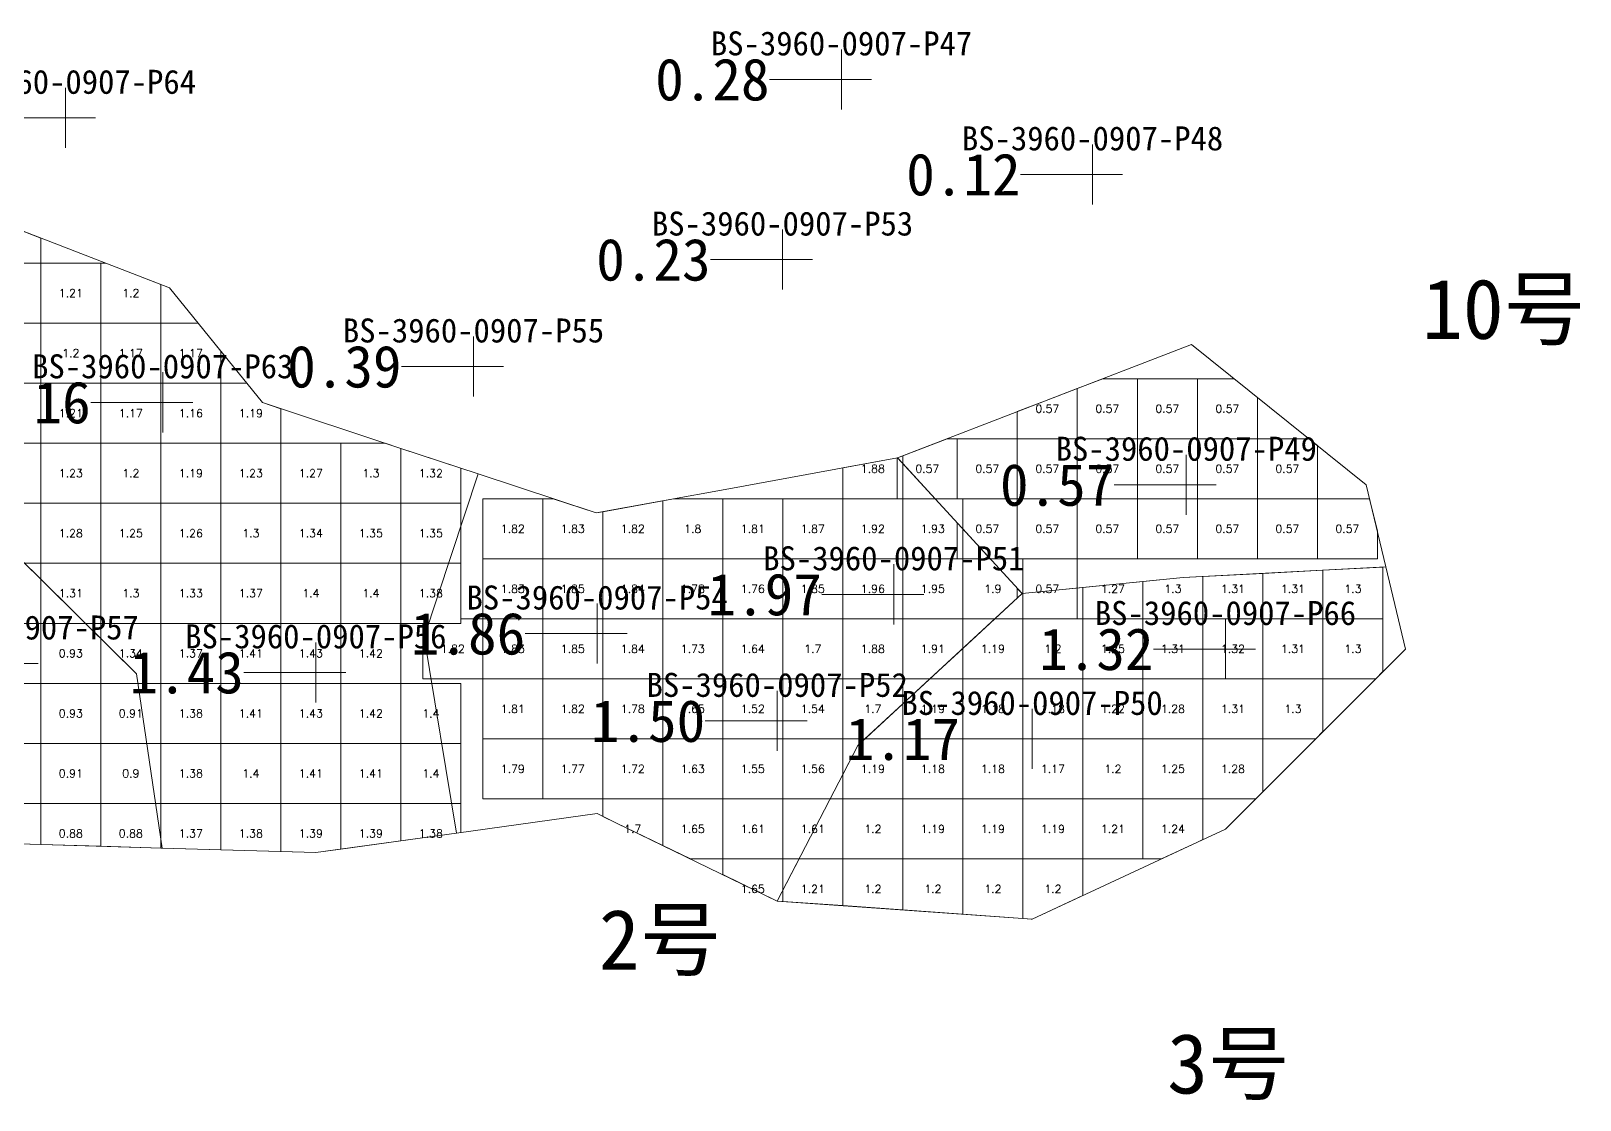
# Model space of a CAD drawing. Header units: inches. Extents: x 469987 to 470037.4, y 4349675.1 to 4349761.5.
# Drawn here: x 470002.55 to 470028.36, y 4349675.06 to 4349692.87 of the extents above; entities that cross this region are included whole.
import ezdxf
from ezdxf.enums import TextEntityAlignment as Align

# ---------------------------------------------------------------- set-up
doc = ezdxf.new("R2010")
doc.units = ezdxf.units.IN
doc.header["$MEASUREMENT"] = 0
for name, color, linetype, lineweight in [('0.500-1.000', 7, 'Continuous', 0), ('1.000-1.500', 7, 'Continuous', 0), ('1.500-3.000', 7, 'Continuous', 0), ('孔口文字', 7, 'Continuous', 0), ('点', 7, 'Continuous', 0), ('爆区方格网', 7, 'Continuous', 0), ('线条', 7, 'Continuous', 0), ('钻孔', 7, 'Continuous', 0)]:
    doc.layers.add(name, color=color, linetype=linetype, lineweight=lineweight)
doc.styles.add('3dmine_textStyle_1', font='txt.shx', dxfattribs={"height": 1, "bigfont": 'gbcbig.shx'})
doc.styles.add('3dmine_textStyle_2', font='宋体.ttf', dxfattribs={"height": 1})
doc.styles.add('3dmine_textStyle_3', font='simsunb.ttf', dxfattribs={"height": 1})

msp = doc.modelspace()

# ---------------------------------------------------------------- hatches: boundary and pattern name
at = {"layer": '钻孔', "linetype": 'Continuous', "lineweight": 0, "true_color": 0x808080, "extrusion": (0, 1, 0)}
for points in [[(-470017.055, 3949.834), (-470016.055, 3949.834), (-470016.055, 3960.834), (-470017.055, 3960.834)], [(-470004.121, 3949.911), (-470003.121, 3949.911), (-470003.121, 3960.911), (-470004.121, 3960.911)], [(-470021.238, 3949.747), (-470020.238, 3949.747), (-470020.238, 3960.747), (-470021.238, 3960.747)], [(-470016.072, 3949.823), (-470015.072, 3949.823), (-470015.072, 3960.823), (-470016.072, 3960.823)], [(-470010.922, 3949.758), (-470009.922, 3949.758), (-470009.922, 3960.758), (-470010.922, 3960.758)]]:
    msp.add_hatch(color=8, dxfattribs=at).paths.add_polyline_path(points, flags=0)
at = {"layer": '钻孔', "linetype": 'Continuous', "lineweight": 0, "true_color": 0x0000ff, "extrusion": (0, 1, 0)}
for points in [[(-470005.743, 3949.875), (-470004.743, 3949.875), (-470004.743, 3960.875), (-470005.743, 3960.875)], [(-470023.453, 3949.639), (-470022.453, 3949.639), (-470022.453, 3960.639), (-470023.453, 3960.639)], [(-470008.294, 3950.309), (-470007.294, 3950.309), (-470007.294, 3960.309), (-470008.294, 3960.309)], [(-470020.23, 3949.608), (-470019.23, 3949.608), (-470019.23, 3960.608), (-470020.23, 3960.608)]]:
    msp.add_hatch(color=5, dxfattribs=at).paths.add_polyline_path(points, flags=0)
at = {"layer": '钻孔', "linetype": 'Continuous', "lineweight": 0, "true_color": 0x00ffff, "extrusion": (0, 1, 0)}
for points in [[(-470022.8, 3950.207), (-470021.8, 3950.207), (-470021.8, 3960.207), (-470022.8, 3960.207)], [(-470003.168, 3949.536), (-470002.168, 3949.536), (-470002.168, 3960.536), (-470003.168, 3960.536)]]:
    msp.add_hatch(color=4, dxfattribs=at).paths.add_polyline_path(points, flags=0)
at = {"layer": '钻孔', "linetype": 'Continuous', "lineweight": 0, "true_color": 0xff0000, "extrusion": (0, 1, 0)}
for points in [[(-470017.927, 3949.64), (-470016.927, 3949.64), (-470016.927, 3960.64), (-470017.927, 3960.64)], [(-470012.983, 3949.857), (-470011.983, 3949.857), (-470011.983, 3960.857), (-470012.983, 3960.857)], [(-470015.983, 3949.851), (-470014.983, 3949.851), (-470014.983, 3960.851), (-470015.983, 3960.851)]]:
    msp.add_hatch(color=1, dxfattribs=at).paths.add_polyline_path(points, flags=0)

# ---------------------------------------------------------------- linework, layer by layer
at = {"layer": '0.500-1.000', "color": 4, "linetype": 'Continuous', "lineweight": 0, "true_color": 0x00ffff}
for points in [[(470024.8, 4349685.308), (470025.127, 4349683.94), (470021.746, 4349683.762), (470019.065, 4349683.495), (470016.989, 4349685.757), (470019.437, 4349686.701), (470021.885, 4349687.646), (470024.8, 4349685.308)], [(470004.305, 4349682.157), (470004.731, 4349679.257), (470002.168, 4349679.331), (470000.664, 4349678.896), (469997.56, 4349677.999), (469993.71, 4349680.504), (469997.535, 4349683.059), (469999.333, 4349683.501), (469999.898, 4349683.64), (470002.322, 4349684.12), (470004.305, 4349682.157)]]:
    msp.add_lwpolyline(points, dxfattribs=at)
at = {"layer": '1.000-1.500', "color": 5, "linetype": 'Continuous', "lineweight": 0, "true_color": 0x0000ff}
for points in [[(470004.854, 4349688.59), (470006.406, 4349686.676), (470008.661, 4349685.931), (470009.999, 4349685.489), (470009.102, 4349682.772), (470009.639, 4349679.506), (470007.294, 4349679.183), (470004.731, 4349679.257), (470004.305, 4349682.157), (470003.468, 4349682.986), (470003.201, 4349683.25), (470002.322, 4349684.12), (469999.898, 4349683.64), (469997.535, 4349683.059), (469997.074, 4349682.751), (469996.871, 4349683.663), (469993.075, 4349686.58), (469993.211, 4349686.758), (469995.475, 4349689.878), (469998.456, 4349687.827), (469999.817, 4349689.233), (470000.671, 4349690.114), (470000.735, 4349690.181), (470004.854, 4349688.59)], [(470025.453, 4349682.572), (470022.453, 4349679.572), (470021.988, 4349679.356), (470019.23, 4349678.074), (470014.983, 4349678.375), (470016.327, 4349680.966), (470019.065, 4349683.495), (470020.02, 4349683.59), (470021.746, 4349683.762), (470025.127, 4349683.94), (470025.453, 4349682.572)]]:
    msp.add_lwpolyline(points, dxfattribs=at)
at = {"layer": '1.500-3.000', "color": 1, "linetype": 'Continuous', "lineweight": 0, "true_color": 0xff0000}
msp.add_lwpolyline([(470019.065, 4349683.495), (470016.934, 4349681.526), (470016.327, 4349680.966), (470014.983, 4349678.375), (470012.305, 4349679.674), (470011.983, 4349679.83), (470009.639, 4349679.506), (470009.102, 4349682.772), (470009.999, 4349685.489), (470011.967, 4349684.839), (470014.179, 4349685.243), (470016.989, 4349685.757), (470019.065, 4349683.495)], dxfattribs=at)
at = {"layer": '点', "color": 138, "linetype": 'Continuous', "lineweight": 0, "true_color": 0x004c4c}
for points, elevation in [([(470016.055, 4349691.56), (470016.055, 4349692.56)], 3960.834), ([(470003.121, 4349690.92), (470003.121, 4349691.92)], 3960.911), ([(470016.555, 4349692.06), (470015.555, 4349692.06)], 3960.834), ([(470003.621, 4349691.42), (470002.621, 4349691.42)], 3960.911), ([(470020.238, 4349689.978), (470020.238, 4349690.978)], 3960.747), ([(470020.738, 4349690.478), (470019.738, 4349690.478)], 3960.747), ([(470015.072, 4349688.559), (470015.072, 4349689.559)], 3960.823), ([(470015.572, 4349689.059), (470014.572, 4349689.059)], 3960.823), ([(470009.922, 4349686.778), (470009.922, 4349687.778)], 3960.758), ([(470004.743, 4349686.181), (470004.743, 4349687.181)], 3960.875), ([(470010.422, 4349687.278), (470009.422, 4349687.278)], 3960.758), ([(470005.243, 4349686.681), (470004.243, 4349686.681)], 3960.875), ([(470021.8, 4349684.808), (470021.8, 4349685.808)], 3960.207), ([(470022.3, 4349685.308), (470021.3, 4349685.308)], 3960.207), ([(470016.927, 4349682.983), (470016.927, 4349683.983)], 3960.64), ([(470011.983, 4349682.33), (470011.983, 4349683.33)], 3960.857), ([(470017.427, 4349683.483), (470016.427, 4349683.483)], 3960.64), ([(470022.453, 4349682.072), (470022.453, 4349683.072)], 3960.639), ([(470012.483, 4349682.83), (470011.483, 4349682.83)], 3960.857), ([(470007.294, 4349681.683), (470007.294, 4349682.683)], 3960.309), ([(470022.953, 4349682.572), (470021.953, 4349682.572)], 3960.639), ([(470002.668, 4349682.331), (470001.668, 4349682.331)], 3960.536), ([(470007.794, 4349682.183), (470006.794, 4349682.183)], 3960.309), ([(470014.983, 4349680.875), (470014.983, 4349681.875)], 3960.851), ([(470019.23, 4349680.574), (470019.23, 4349681.574)], 3960.608), ([(470015.483, 4349681.375), (470014.483, 4349681.375)], 3960.851), ([(470019.73, 4349681.074), (470018.73, 4349681.074)], 3960.608)]:
    msp.add_lwpolyline(points, dxfattribs=dict(at, elevation=elevation))
at = {"layer": '爆区方格网', "color": 5, "linetype": 'Continuous', "lineweight": 0, "true_color": 0x0000ff}
for points, elevation in [([(470002.711, 4349689.418), (470002.711, 4349689), (470001.711, 4349689), (470001.711, 4349689.804), (470002.711, 4349689.418)], 3960.875), ([(470002.711, 4349688), (470001.711, 4349688), (470001.711, 4349689), (470002.711, 4349689), (470002.711, 4349688)], 3960.875), ([(470003.711, 4349688), (470002.711, 4349688), (470002.711, 4349689), (470003.711, 4349689), (470003.711, 4349688)], 3960.875), ([(470004.711, 4349688.645), (470004.711, 4349688), (470003.711, 4349688), (470003.711, 4349689), (470003.792, 4349689), (470004.711, 4349688.645)], 3960.875), ([(470002.711, 4349687), (470001.711, 4349687), (470001.711, 4349688), (470002.711, 4349688), (470002.711, 4349687)], 3960.875), ([(470003.711, 4349687), (470002.711, 4349687), (470002.711, 4349688), (470003.711, 4349688), (470003.711, 4349687)], 3960.875), ([(470004.711, 4349687), (470003.711, 4349687), (470003.711, 4349688), (470004.711, 4349688), (470004.711, 4349687)], 3960.875), ([(470005.711, 4349687.533), (470005.711, 4349687), (470004.711, 4349687), (470004.711, 4349688), (470005.332, 4349688), (470005.711, 4349687.533)], 3960.875), ([(470002.711, 4349686), (470001.711, 4349686), (470001.711, 4349687), (470002.711, 4349687), (470002.711, 4349686)], 3960.875), ([(470003.711, 4349686), (470002.711, 4349686), (470002.711, 4349687), (470003.711, 4349687), (470003.711, 4349686)], 3960.875), ([(470004.711, 4349686), (470003.711, 4349686), (470003.711, 4349687), (470004.711, 4349687), (470004.711, 4349686)], 3960.875), ([(470005.711, 4349686), (470004.711, 4349686), (470004.711, 4349687), (470005.711, 4349687), (470005.711, 4349686)], 3960.875), ([(470006.406, 4349686.676), (470006.711, 4349686.575), (470006.711, 4349686), (470005.711, 4349686), (470005.711, 4349687), (470006.143, 4349687), (470006.406, 4349686.676)], 3960.875), ([(470002.711, 4349685), (470001.711, 4349685), (470001.711, 4349686), (470002.711, 4349686), (470002.711, 4349685)], 3960.875), ([(470003.711, 4349685), (470002.711, 4349685), (470002.711, 4349686), (470003.711, 4349686), (470003.711, 4349685)], 3960.875), ([(470004.711, 4349685), (470003.711, 4349685), (470003.711, 4349686), (470004.711, 4349686), (470004.711, 4349685)], 3960.875), ([(470005.711, 4349685), (470004.711, 4349685), (470004.711, 4349686), (470005.711, 4349686), (470005.711, 4349685)], 3960.875), ([(470006.711, 4349685), (470005.711, 4349685), (470005.711, 4349686), (470006.711, 4349686), (470006.711, 4349685)], 3960.875), ([(470007.711, 4349685), (470006.711, 4349685), (470006.711, 4349686), (470007.711, 4349686), (470007.711, 4349685)], 3960.875), ([(470008.661, 4349685.931), (470008.711, 4349685.914), (470008.711, 4349685), (470007.711, 4349685), (470007.711, 4349686), (470008.452, 4349686), (470008.661, 4349685.931)], 3960.875), ([(470009.711, 4349685.584), (470009.711, 4349685), (470008.711, 4349685), (470008.711, 4349685.914), (470009.711, 4349685.584)], 3960.875), ([(470002.711, 4349684), (470001.711, 4349684), (470001.711, 4349685), (470002.711, 4349685), (470002.711, 4349684)], 3960.875), ([(470003.711, 4349684), (470002.711, 4349684), (470002.711, 4349685), (470003.711, 4349685), (470003.711, 4349684)], 3960.875), ([(470004.711, 4349684), (470003.711, 4349684), (470003.711, 4349685), (470004.711, 4349685), (470004.711, 4349684)], 3960.875), ([(470005.711, 4349684), (470004.711, 4349684), (470004.711, 4349685), (470005.711, 4349685), (470005.711, 4349684)], 3960.875), ([(470006.711, 4349684), (470005.711, 4349684), (470005.711, 4349685), (470006.711, 4349685), (470006.711, 4349684)], 3960.875), ([(470007.711, 4349684), (470006.711, 4349684), (470006.711, 4349685), (470007.711, 4349685), (470007.711, 4349684)], 3960.875), ([(470008.711, 4349684), (470007.711, 4349684), (470007.711, 4349685), (470008.711, 4349685), (470008.711, 4349684)], 3960.875), ([(470009.711, 4349684), (470008.711, 4349684), (470008.711, 4349685), (470009.711, 4349685), (470009.711, 4349684)], 3960.875), ([(470003.711, 4349683), (470002.711, 4349683), (470002.711, 4349684), (470003.711, 4349684), (470003.711, 4349683)], 3960.875), ([(470004.711, 4349683), (470003.711, 4349683), (470003.711, 4349684), (470004.711, 4349684), (470004.711, 4349683)], 3960.875), ([(470005.711, 4349683), (470004.711, 4349683), (470004.711, 4349684), (470005.711, 4349684), (470005.711, 4349683)], 3960.875), ([(470006.711, 4349683), (470005.711, 4349683), (470005.711, 4349684), (470006.711, 4349684), (470006.711, 4349683)], 3960.875), ([(470007.711, 4349683), (470006.711, 4349683), (470006.711, 4349684), (470007.711, 4349684), (470007.711, 4349683)], 3960.875), ([(470008.711, 4349683), (470007.711, 4349683), (470007.711, 4349684), (470008.711, 4349684), (470008.711, 4349683)], 3960.875), ([(470009.711, 4349683), (470008.711, 4349683), (470008.711, 4349684), (470009.711, 4349684), (470009.711, 4349683)], 3960.875), ([(470023.077, 4349683.075), (470022.077, 4349683.075), (470022.077, 4349683.779), (470023.077, 4349683.832), (470023.077, 4349683.075)], 3960.639), ([(470024.077, 4349683.075), (470023.077, 4349683.075), (470023.077, 4349683.832), (470024.077, 4349683.885), (470024.077, 4349683.075)], 3960.639), ([(470025.077, 4349683.075), (470024.077, 4349683.075), (470024.077, 4349683.885), (470025.077, 4349683.937), (470025.077, 4349683.075)], 3960.639), ([(470021.077, 4349683.075), (470020.077, 4349683.075), (470020.077, 4349683.596), (470021.077, 4349683.695), (470021.077, 4349683.075)], 3960.639), ([(470022.077, 4349683.075), (470021.077, 4349683.075), (470021.077, 4349683.695), (470021.746, 4349683.762), (470022.077, 4349683.779), (470022.077, 4349683.075)], 3960.639), ([(470019.077, 4349682.075), (470018.077, 4349682.075), (470018.077, 4349682.582), (470018.61, 4349683.075), (470019.077, 4349683.075), (470019.077, 4349682.075)], 3960.639), ([(470020.077, 4349682.075), (470019.077, 4349682.075), (470019.077, 4349683.075), (470020.077, 4349683.075), (470020.077, 4349682.075)], 3960.639), ([(470021.077, 4349682.075), (470020.077, 4349682.075), (470020.077, 4349683.075), (470021.077, 4349683.075), (470021.077, 4349682.075)], 3960.639), ([(470022.077, 4349682.075), (470021.077, 4349682.075), (470021.077, 4349683.075), (470022.077, 4349683.075), (470022.077, 4349682.075)], 3960.639), ([(470023.077, 4349682.075), (470022.077, 4349682.075), (470022.077, 4349683.075), (470023.077, 4349683.075), (470023.077, 4349682.075)], 3960.639), ([(470024.077, 4349682.075), (470023.077, 4349682.075), (470023.077, 4349683.075), (470024.077, 4349683.075), (470024.077, 4349682.075)], 3960.639), ([(470025.077, 4349682.196), (470024.956, 4349682.075), (470024.077, 4349682.075), (470024.077, 4349683.075), (470025.077, 4349683.075), (470025.077, 4349682.196)], 3960.639), ([(470004.711, 4349682), (470003.711, 4349682), (470003.711, 4349683), (470004.711, 4349683), (470004.711, 4349682)], 3960.875), ([(470005.711, 4349682), (470004.711, 4349682), (470004.711, 4349683), (470005.711, 4349683), (470005.711, 4349682)], 3960.875), ([(470006.711, 4349682), (470005.711, 4349682), (470005.711, 4349683), (470006.711, 4349683), (470006.711, 4349682)], 3960.875), ([(470007.711, 4349682), (470006.711, 4349682), (470006.711, 4349683), (470007.711, 4349683), (470007.711, 4349682)], 3960.875), ([(470008.711, 4349682), (470007.711, 4349682), (470007.711, 4349683), (470008.711, 4349683), (470008.711, 4349682)], 3960.875), ([(470018.077, 4349681.075), (470017.077, 4349681.075), (470017.077, 4349681.658), (470017.528, 4349682.075), (470018.077, 4349682.075), (470018.077, 4349681.075)], 3960.639), ([(470019.077, 4349681.075), (470018.077, 4349681.075), (470018.077, 4349682.075), (470019.077, 4349682.075), (470019.077, 4349681.075)], 3960.639), ([(470020.077, 4349681.075), (470019.077, 4349681.075), (470019.077, 4349682.075), (470020.077, 4349682.075), (470020.077, 4349681.075)], 3960.639), ([(470021.077, 4349681.075), (470020.077, 4349681.075), (470020.077, 4349682.075), (470021.077, 4349682.075), (470021.077, 4349681.075)], 3960.639), ([(470022.077, 4349681.075), (470021.077, 4349681.075), (470021.077, 4349682.075), (470022.077, 4349682.075), (470022.077, 4349681.075)], 3960.639), ([(470023.077, 4349681.075), (470022.077, 4349681.075), (470022.077, 4349682.075), (470023.077, 4349682.075), (470023.077, 4349681.075)], 3960.639), ([(470024.077, 4349681.196), (470023.956, 4349681.075), (470023.077, 4349681.075), (470023.077, 4349682.075), (470024.077, 4349682.075), (470024.077, 4349681.196)], 3960.639), ([(470005.711, 4349681), (470004.711, 4349681), (470004.711, 4349682), (470005.711, 4349682), (470005.711, 4349681)], 3960.875), ([(470006.711, 4349681), (470005.711, 4349681), (470005.711, 4349682), (470006.711, 4349682), (470006.711, 4349681)], 3960.875), ([(470007.711, 4349681), (470006.711, 4349681), (470006.711, 4349682), (470007.711, 4349682), (470007.711, 4349681)], 3960.875), ([(470008.711, 4349681), (470007.711, 4349681), (470007.711, 4349682), (470008.711, 4349682), (470008.711, 4349681)], 3960.875), ([(470009.711, 4349681), (470008.711, 4349681), (470008.711, 4349682), (470009.711, 4349682), (470009.711, 4349681)], 3960.875), ([(470005.711, 4349680), (470004.711, 4349680), (470004.711, 4349681), (470005.711, 4349681), (470005.711, 4349680)], 3960.875), ([(470006.711, 4349680), (470005.711, 4349680), (470005.711, 4349681), (470006.711, 4349681), (470006.711, 4349680)], 3960.875), ([(470007.711, 4349680), (470006.711, 4349680), (470006.711, 4349681), (470007.711, 4349681), (470007.711, 4349680)], 3960.875), ([(470008.711, 4349680), (470007.711, 4349680), (470007.711, 4349681), (470008.711, 4349681), (470008.711, 4349680)], 3960.875), ([(470009.711, 4349680), (470008.711, 4349680), (470008.711, 4349681), (470009.711, 4349681), (470009.711, 4349680)], 3960.875), ([(470017.077, 4349680.075), (470016.077, 4349680.075), (470016.077, 4349680.483), (470016.327, 4349680.966), (470016.445, 4349681.075), (470017.077, 4349681.075), (470017.077, 4349680.075)], 3960.639), ([(470018.077, 4349680.075), (470017.077, 4349680.075), (470017.077, 4349681.075), (470018.077, 4349681.075), (470018.077, 4349680.075)], 3960.639), ([(470019.077, 4349680.075), (470018.077, 4349680.075), (470018.077, 4349681.075), (470019.077, 4349681.075), (470019.077, 4349680.075)], 3960.639), ([(470020.077, 4349680.075), (470019.077, 4349680.075), (470019.077, 4349681.075), (470020.077, 4349681.075), (470020.077, 4349680.075)], 3960.639), ([(470021.077, 4349680.075), (470020.077, 4349680.075), (470020.077, 4349681.075), (470021.077, 4349681.075), (470021.077, 4349680.075)], 3960.639), ([(470022.077, 4349680.075), (470021.077, 4349680.075), (470021.077, 4349681.075), (470022.077, 4349681.075), (470022.077, 4349680.075)], 3960.639), ([(470023.077, 4349680.196), (470022.956, 4349680.075), (470022.077, 4349680.075), (470022.077, 4349681.075), (470023.077, 4349681.075), (470023.077, 4349680.196)], 3960.639), ([(470005.711, 4349679.228), (470004.731, 4349679.257), (470004.711, 4349679.257), (470004.711, 4349679.257), (470004.711, 4349680), (470005.711, 4349680), (470005.711, 4349679.228)], 3960.875), ([(470006.711, 4349679.2), (470005.711, 4349679.228), (470005.711, 4349680), (470006.711, 4349680), (470006.711, 4349679.2)], 3960.875), ([(470007.711, 4349679.24), (470007.294, 4349679.183), (470006.711, 4349679.2), (470006.711, 4349680), (470007.711, 4349680), (470007.711, 4349679.24)], 3960.875), ([(470008.711, 4349679.378), (470007.711, 4349679.24), (470007.711, 4349680), (470008.711, 4349680), (470008.711, 4349679.378)], 3960.875), ([(470009.711, 4349679.516), (470009.639, 4349679.506), (470008.711, 4349679.378), (470008.711, 4349680), (470009.711, 4349680), (470009.711, 4349679.516)], 3960.875), ([(470017.077, 4349679.075), (470016.077, 4349679.075), (470016.077, 4349680.075), (470017.077, 4349680.075), (470017.077, 4349679.075)], 3960.639), ([(470018.077, 4349679.075), (470017.077, 4349679.075), (470017.077, 4349680.075), (470018.077, 4349680.075), (470018.077, 4349679.075)], 3960.639), ([(470019.077, 4349679.075), (470018.077, 4349679.075), (470018.077, 4349680.075), (470019.077, 4349680.075), (470019.077, 4349679.075)], 3960.639), ([(470020.077, 4349679.075), (470019.077, 4349679.075), (470019.077, 4349680.075), (470020.077, 4349680.075), (470020.077, 4349679.075)], 3960.639), ([(470021.077, 4349679.075), (470020.077, 4349679.075), (470020.077, 4349680.075), (470021.077, 4349680.075), (470021.077, 4349679.075)], 3960.639), ([(470022.077, 4349679.397), (470021.988, 4349679.356), (470021.384, 4349679.075), (470021.077, 4349679.075), (470021.077, 4349680.075), (470022.077, 4349680.075), (470022.077, 4349679.397)], 3960.639), ([(470016.077, 4349678.298), (470015.077, 4349678.368), (470015.077, 4349678.556), (470015.346, 4349679.075), (470016.077, 4349679.075), (470016.077, 4349678.298)], 3960.639), ([(470017.077, 4349678.227), (470016.077, 4349678.298), (470016.077, 4349679.075), (470017.077, 4349679.075), (470017.077, 4349678.227)], 3960.639), ([(470018.077, 4349678.156), (470017.077, 4349678.227), (470017.077, 4349679.075), (470018.077, 4349679.075), (470018.077, 4349678.156)], 3960.639), ([(470019.077, 4349678.085), (470018.077, 4349678.156), (470018.077, 4349679.075), (470019.077, 4349679.075), (470019.077, 4349678.085)], 3960.639), ([(470020.077, 4349678.468), (470019.232, 4349678.075), (470019.216, 4349678.075), (470019.077, 4349678.085), (470019.077, 4349679.075), (470020.077, 4349679.075), (470020.077, 4349678.468)], 3960.639)]:
    msp.add_lwpolyline(points, dxfattribs=dict(at, elevation=elevation))
at = {"layer": '爆区方格网', "color": 4, "linetype": 'Continuous', "lineweight": 0, "true_color": 0x00ffff}
for points, elevation in [([(470020.984, 4349686.075), (470019.984, 4349686.075), (470019.984, 4349686.912), (470020.407, 4349687.075), (470020.984, 4349687.075), (470020.984, 4349686.075)], 3960.207), ([(470021.984, 4349686.075), (470020.984, 4349686.075), (470020.984, 4349687.075), (470021.984, 4349687.075), (470021.984, 4349686.075)], 3960.207), ([(470022.984, 4349686.764), (470022.984, 4349686.075), (470021.984, 4349686.075), (470021.984, 4349687.075), (470022.596, 4349687.075), (470022.984, 4349686.764)], 3960.207), ([(470019.984, 4349686.075), (470018.984, 4349686.075), (470018.984, 4349686.526), (470019.437, 4349686.701), (470019.984, 4349686.912), (470019.984, 4349686.075)], 3960.207), ([(470017.984, 4349685.075), (470017.615, 4349685.075), (470017.076, 4349685.663), (470017.076, 4349685.075), (470016.984, 4349685.075), (470016.984, 4349685.756), (470016.989, 4349685.757), (470017.076, 4349685.663), (470017.076, 4349685.79), (470017.076, 4349685.79), (470017.814, 4349686.075), (470017.984, 4349686.075), (470017.984, 4349685.075)], 3960.207), ([(470018.984, 4349685.075), (470017.984, 4349685.075), (470017.984, 4349686.075), (470018.984, 4349686.075), (470018.984, 4349685.075)], 3960.207), ([(470019.984, 4349685.075), (470018.984, 4349685.075), (470018.984, 4349686.075), (470019.984, 4349686.075), (470019.984, 4349685.075)], 3960.207), ([(470020.984, 4349685.075), (470019.984, 4349685.075), (470019.984, 4349686.075), (470020.984, 4349686.075), (470020.984, 4349685.075)], 3960.207), ([(470021.984, 4349685.075), (470020.984, 4349685.075), (470020.984, 4349686.075), (470021.984, 4349686.075), (470021.984, 4349685.075)], 3960.207), ([(470022.984, 4349685.075), (470021.984, 4349685.075), (470021.984, 4349686.075), (470022.984, 4349686.075), (470022.984, 4349685.075)], 3960.207), ([(470023.984, 4349685.962), (470023.984, 4349685.075), (470022.984, 4349685.075), (470022.984, 4349686.075), (470023.843, 4349686.075), (470023.984, 4349685.962)], 3960.207), ([(470018.984, 4349684.075), (470018.533, 4349684.075), (470018.076, 4349684.573), (470018.076, 4349684.075), (470017.984, 4349684.075), (470017.984, 4349684.673), (470018.076, 4349684.573), (470018.076, 4349685.075), (470018.984, 4349685.075), (470018.984, 4349684.075)], 3960.207), ([(470019.984, 4349684.075), (470018.984, 4349684.075), (470018.984, 4349685.075), (470019.984, 4349685.075), (470019.984, 4349684.075)], 3960.207), ([(470020.984, 4349684.075), (470019.984, 4349684.075), (470019.984, 4349685.075), (470020.984, 4349685.075), (470020.984, 4349684.075)], 3960.207), ([(470021.984, 4349684.075), (470020.984, 4349684.075), (470020.984, 4349685.075), (470021.984, 4349685.075), (470021.984, 4349684.075)], 3960.207), ([(470022.984, 4349684.075), (470021.984, 4349684.075), (470021.984, 4349685.075), (470022.984, 4349685.075), (470022.984, 4349684.075)], 3960.207), ([(470023.984, 4349684.075), (470022.984, 4349684.075), (470022.984, 4349685.075), (470023.984, 4349685.075), (470023.984, 4349684.075)], 3960.207), ([(470024.984, 4349684.537), (470024.984, 4349684.075), (470023.984, 4349684.075), (470023.984, 4349685.075), (470024.855, 4349685.075), (470024.984, 4349684.537)], 3960.207), ([(470019.984, 4349683.075), (470019.076, 4349683.075), (470019.076, 4349684.075), (470019.984, 4349684.075), (470019.984, 4349683.075)], 3960.207), ([(470002.711, 4349683), (470001.711, 4349683), (470001.711, 4349684), (470002.711, 4349684), (470002.711, 4349683)], 3960.252), ([(470019.065, 4349683.495), (470018.984, 4349683.42), (470018.984, 4349683.583), (470019.065, 4349683.495)], 3960.207), ([(470002.711, 4349682), (470001.711, 4349682), (470001.711, 4349683), (470002.711, 4349683), (470002.711, 4349682)], 3960.252), ([(470003.711, 4349682), (470002.711, 4349682), (470002.711, 4349683), (470003.711, 4349683), (470003.711, 4349682)], 3960.252), ([(470002.711, 4349681), (470001.711, 4349681), (470001.711, 4349682), (470002.711, 4349682), (470002.711, 4349681)], 3960.252), ([(470003.711, 4349681), (470002.711, 4349681), (470002.711, 4349682), (470003.711, 4349682), (470003.711, 4349681)], 3960.252), ([(470004.711, 4349681), (470003.711, 4349681), (470003.711, 4349682), (470004.711, 4349682), (470004.711, 4349681)], 3960.252), ([(470002.711, 4349680), (470001.711, 4349680), (470001.711, 4349681), (470002.711, 4349681), (470002.711, 4349680)], 3960.252), ([(470003.711, 4349680), (470002.711, 4349680), (470002.711, 4349681), (470003.711, 4349681), (470003.711, 4349680)], 3960.252), ([(470004.711, 4349680), (470003.711, 4349680), (470003.711, 4349681), (470004.711, 4349681), (470004.711, 4349680)], 3960.252), ([(470002.711, 4349679.315), (470002.168, 4349679.331), (470001.711, 4349679.199), (470001.711, 4349680), (470002.711, 4349680), (470002.711, 4349679.315)], 3960.252), ([(470003.711, 4349679.286), (470002.711, 4349679.315), (470002.711, 4349680), (470003.711, 4349680), (470003.711, 4349679.286)], 3960.252), ([(470004.711, 4349679.257), (470003.711, 4349679.286), (470003.711, 4349680), (470004.711, 4349680), (470004.711, 4349679.257)], 3960.252)]:
    msp.add_lwpolyline(points, dxfattribs=dict(at, elevation=elevation))
at = {"layer": '爆区方格网', "color": 1, "linetype": 'Continuous', "lineweight": 0, "true_color": 0xff0000, "elevation": 3960.857}
for points in [[(470017.076, 4349685.075), (470016.076, 4349685.075), (470016.076, 4349685.59), (470016.989, 4349685.757), (470017.076, 4349685.79), (470017.076, 4349685.075)], [(470011.076, 4349684.075), (470010.076, 4349684.075), (470010.076, 4349685.075), (470011.076, 4349685.075), (470011.076, 4349684.075)], [(470011.967, 4349684.839), (470012.076, 4349684.859), (470012.076, 4349684.075), (470011.076, 4349684.075), (470011.076, 4349685.075), (470011.251, 4349685.075), (470011.967, 4349684.839)], [(470013.076, 4349684.075), (470012.076, 4349684.075), (470012.076, 4349684.859), (470013.076, 4349685.042), (470013.076, 4349684.075)], [(470014.076, 4349684.075), (470013.076, 4349684.075), (470013.076, 4349685.042), (470013.26, 4349685.075), (470014.076, 4349685.075), (470014.076, 4349684.075)], [(470015.076, 4349684.075), (470014.076, 4349684.075), (470014.076, 4349685.075), (470015.076, 4349685.075), (470015.076, 4349684.075)], [(470016.076, 4349684.075), (470015.076, 4349684.075), (470015.076, 4349685.075), (470016.076, 4349685.075), (470016.076, 4349684.075)], [(470017.076, 4349684.075), (470016.076, 4349684.075), (470016.076, 4349685.075), (470017.076, 4349685.075), (470017.076, 4349684.075)], [(470018.076, 4349684.075), (470017.076, 4349684.075), (470017.076, 4349685.075), (470018.076, 4349685.075), (470018.076, 4349684.075)], [(470011.076, 4349683.075), (470010.076, 4349683.075), (470010.076, 4349684.075), (470011.076, 4349684.075), (470011.076, 4349683.075)], [(470012.076, 4349683.075), (470011.076, 4349683.075), (470011.076, 4349684.075), (470012.076, 4349684.075), (470012.076, 4349683.075)], [(470013.076, 4349683.075), (470012.076, 4349683.075), (470012.076, 4349684.075), (470013.076, 4349684.075), (470013.076, 4349683.075)], [(470014.076, 4349683.075), (470013.076, 4349683.075), (470013.076, 4349684.075), (470014.076, 4349684.075), (470014.076, 4349683.075)], [(470015.076, 4349683.075), (470014.076, 4349683.075), (470014.076, 4349684.075), (470015.076, 4349684.075), (470015.076, 4349683.075)], [(470016.076, 4349683.075), (470015.076, 4349683.075), (470015.076, 4349684.075), (470016.076, 4349684.075), (470016.076, 4349683.075)], [(470017.076, 4349683.075), (470016.076, 4349683.075), (470016.076, 4349684.075), (470017.076, 4349684.075), (470017.076, 4349683.075)], [(470018.076, 4349683.075), (470017.076, 4349683.075), (470017.076, 4349684.075), (470018.076, 4349684.075), (470018.076, 4349683.075)], [(470019.076, 4349683.075), (470018.61, 4349683.075), (470019.065, 4349683.495), (470018.61, 4349683.075), (470018.076, 4349683.075), (470018.076, 4349684.075), (470019.076, 4349684.075), (470019.076, 4349683.075)], [(470010.076, 4349682.075), (470009.076, 4349682.075), (470009.076, 4349683), (470009.711, 4349683), (470009.711, 4349683.075), (470010.076, 4349683.075), (470010.076, 4349682.075)], [(470011.076, 4349682.075), (470010.076, 4349682.075), (470010.076, 4349683.075), (470011.076, 4349683.075), (470011.076, 4349682.075)], [(470012.076, 4349682.075), (470011.076, 4349682.075), (470011.076, 4349683.075), (470012.076, 4349683.075), (470012.076, 4349682.075)], [(470013.076, 4349682.075), (470012.076, 4349682.075), (470012.076, 4349683.075), (470013.076, 4349683.075), (470013.076, 4349682.075)], [(470014.076, 4349682.075), (470013.076, 4349682.075), (470013.076, 4349683.075), (470014.076, 4349683.075), (470014.076, 4349682.075)], [(470015.076, 4349682.075), (470014.076, 4349682.075), (470014.076, 4349683.075), (470015.076, 4349683.075), (470015.076, 4349682.075)], [(470016.076, 4349682.075), (470015.076, 4349682.075), (470015.076, 4349683.075), (470016.076, 4349683.075), (470016.076, 4349682.075)], [(470017.076, 4349682.075), (470016.076, 4349682.075), (470016.076, 4349683.075), (470017.076, 4349683.075), (470017.076, 4349682.075)], [(470018.076, 4349682.581), (470017.528, 4349682.075), (470017.076, 4349682.075), (470017.076, 4349683.075), (470018.076, 4349683.075), (470018.076, 4349682.581)], [(470018.076, 4349682.075), (470017.528, 4349682.075), (470018.076, 4349682.581), (470018.076, 4349682.075)], [(470011.076, 4349681.075), (470010.076, 4349681.075), (470010.076, 4349682.075), (470011.076, 4349682.075), (470011.076, 4349681.075)], [(470012.076, 4349681.075), (470011.076, 4349681.075), (470011.076, 4349682.075), (470012.076, 4349682.075), (470012.076, 4349681.075)], [(470013.076, 4349681.075), (470012.076, 4349681.075), (470012.076, 4349682.075), (470013.076, 4349682.075), (470013.076, 4349681.075)], [(470014.076, 4349681.075), (470013.076, 4349681.075), (470013.076, 4349682.075), (470014.076, 4349682.075), (470014.076, 4349681.075)], [(470015.076, 4349681.075), (470014.076, 4349681.075), (470014.076, 4349682.075), (470015.076, 4349682.075), (470015.076, 4349681.075)], [(470016.076, 4349681.075), (470015.076, 4349681.075), (470015.076, 4349682.075), (470016.076, 4349682.075), (470016.076, 4349681.075)], [(470017.076, 4349681.657), (470016.445, 4349681.075), (470016.076, 4349681.075), (470016.076, 4349682.075), (470017.076, 4349682.075), (470017.076, 4349681.657)], [(470017.076, 4349681.075), (470016.445, 4349681.075), (470016.934, 4349681.526), (470017.076, 4349681.657), (470017.076, 4349681.075)], [(470011.076, 4349680.075), (470010.076, 4349680.075), (470010.076, 4349681.075), (470011.076, 4349681.075), (470011.076, 4349680.075)], [(470012.076, 4349680.075), (470011.076, 4349680.075), (470011.076, 4349681.075), (470012.076, 4349681.075), (470012.076, 4349680.075)], [(470013.076, 4349680.075), (470012.076, 4349680.075), (470012.076, 4349681.075), (470013.076, 4349681.075), (470013.076, 4349680.075)], [(470014.076, 4349680.075), (470013.076, 4349680.075), (470013.076, 4349681.075), (470014.076, 4349681.075), (470014.076, 4349680.075)], [(470015.076, 4349680.075), (470014.076, 4349680.075), (470014.076, 4349681.075), (470015.076, 4349681.075), (470015.076, 4349680.075)], [(470016.076, 4349680.075), (470015.076, 4349680.075), (470015.076, 4349681.075), (470016.076, 4349681.075), (470016.076, 4349680.075)], [(470013.076, 4349679.3), (470012.305, 4349679.674), (470012.076, 4349679.785), (470012.076, 4349680.075), (470013.076, 4349680.075), (470013.076, 4349679.3)], [(470014.076, 4349679.075), (470013.539, 4349679.075), (470013.076, 4349679.3), (470013.076, 4349680.075), (470014.076, 4349680.075), (470014.076, 4349679.075)], [(470015.076, 4349679.075), (470014.076, 4349679.075), (470014.076, 4349680.075), (470015.076, 4349680.075), (470015.076, 4349679.075)], [(470016.076, 4349679.075), (470015.076, 4349679.075), (470015.076, 4349680.075), (470016.076, 4349680.075), (470016.076, 4349679.075)], [(470015.076, 4349678.368), (470014.983, 4349678.375), (470014.076, 4349678.815), (470014.076, 4349679.075), (470015.076, 4349679.075), (470015.076, 4349678.368)]]:
    msp.add_lwpolyline(points, dxfattribs=at)
at = {"layer": '线条', "color": 138, "linetype": 'Continuous', "lineweight": 0, "true_color": 0x004c4c}
for points, elevation in [([(470016.055, 4349692.06), (470016.055, 4349692.06), (470016.055, 4349692.06)], 3960.834), ([(470003.121, 4349691.42), (470003.121, 4349691.42), (470003.121, 4349691.42)], 3960.911), ([(470020.238, 4349690.478), (470020.238, 4349690.478), (470020.238, 4349690.478)], 3960.747), ([(470015.072, 4349689.059), (470015.072, 4349689.059), (470015.072, 4349689.059)], 3960.823), ([(470009.922, 4349687.278), (470009.922, 4349687.278), (470009.922, 4349687.278)], 3960.758), ([(470004.743, 4349686.681), (470004.743, 4349686.681), (470004.743, 4349686.681)], 3960.875), ([(470021.8, 4349685.308), (470021.8, 4349685.308), (470021.8, 4349685.308)], 3960.207), ([(470016.927, 4349683.483), (470016.927, 4349683.483), (470016.927, 4349683.483)], 3960.64), ([(470011.983, 4349682.83), (470011.983, 4349682.83), (470011.983, 4349682.83)], 3960.857), ([(470022.453, 4349682.572), (470022.453, 4349682.572), (470022.453, 4349682.572)], 3960.639), ([(470007.294, 4349682.183), (470007.294, 4349682.183), (470007.294, 4349682.183)], 3960.309), ([(470014.983, 4349681.375), (470014.983, 4349681.375), (470014.983, 4349681.375)], 3960.851), ([(470019.23, 4349681.074), (470019.23, 4349681.074), (470019.23, 4349681.074)], 3960.608)]:
    msp.add_lwpolyline(points, dxfattribs=dict(at, elevation=elevation))
at = {"layer": '钻孔', "color": 8, "linetype": 'Continuous', "lineweight": 0, "true_color": 0x808080}
for points, elevation in [([(470016.055, 4349692.06), (470014.855, 4349692.06)], 3960.834), ([(470016.055, 4349692.06), (470014.855, 4349692.06)], 3949.834), ([(470003.121, 4349691.42), (470001.921, 4349691.42)], 3960.911), ([(470003.121, 4349691.42), (470001.921, 4349691.42)], 3949.911), ([(470020.238, 4349690.478), (470019.038, 4349690.478)], 3960.747), ([(470020.238, 4349690.478), (470019.038, 4349690.478)], 3949.747), ([(470015.072, 4349689.059), (470013.872, 4349689.059)], 3960.823), ([(470015.072, 4349689.059), (470013.872, 4349689.059)], 3949.823), ([(470009.922, 4349687.278), (470008.722, 4349687.278)], 3960.758), ([(470009.922, 4349687.278), (470008.722, 4349687.278)], 3949.758)]:
    msp.add_lwpolyline(points, dxfattribs=dict(at, elevation=elevation))
at = {"layer": '钻孔', "color": 5, "linetype": 'Continuous', "lineweight": 0, "true_color": 0x0000ff}
for points, elevation in [([(470004.743, 4349686.681), (470003.543, 4349686.681)], 3960.875), ([(470004.743, 4349686.681), (470003.543, 4349686.681)], 3949.875), ([(470022.453, 4349682.572), (470021.253, 4349682.572)], 3960.639), ([(470022.453, 4349682.572), (470021.253, 4349682.572)], 3949.639), ([(470007.294, 4349682.183), (470006.094, 4349682.183)], 3960.309), ([(470007.294, 4349682.183), (470006.094, 4349682.183)], 3950.309), ([(470019.23, 4349681.074), (470018.03, 4349681.074)], 3960.608), ([(470019.23, 4349681.074), (470018.03, 4349681.074)], 3949.608)]:
    msp.add_lwpolyline(points, dxfattribs=dict(at, elevation=elevation))
at = {"layer": '钻孔', "color": 4, "linetype": 'Continuous', "lineweight": 0, "true_color": 0x00ffff}
for elevation in [3960.207, 3950.207]:
    msp.add_lwpolyline([(470021.8, 4349685.308), (470020.6, 4349685.308)], dxfattribs=dict(at, elevation=elevation))
at = {"layer": '钻孔', "color": 1, "linetype": 'Continuous', "lineweight": 0, "true_color": 0xff0000}
for points, elevation in [([(470016.927, 4349683.483), (470015.727, 4349683.483)], 3960.64), ([(470016.927, 4349683.483), (470015.727, 4349683.483)], 3949.64), ([(470011.983, 4349682.83), (470010.783, 4349682.83)], 3960.857), ([(470011.983, 4349682.83), (470010.783, 4349682.83)], 3949.857), ([(470014.983, 4349681.375), (470013.783, 4349681.375)], 3960.851), ([(470014.983, 4349681.375), (470013.783, 4349681.375)], 3949.851)]:
    msp.add_lwpolyline(points, dxfattribs=dict(at, elevation=elevation))

# ---------------------------------------------------------------- texts
at = {"color": 7, "linetype": 'Continuous', "lineweight": 0, "style": '3dmine_textStyle_2'}
for s, p in [('10号', (470025.728, 4349687.738, 1980.974)), ('2号', (470012.011, 4349677.234, 1980.974)), ('3号', (470021.481, 4349675.168, 1980.974))]:
    msp.add_text(s, height=1, dxfattribs=at).set_placement(p)
at = {"color": 5, "linetype": 'Continuous', "lineweight": 0, "true_color": 0x0000ff, "style": '3dmine_textStyle_1'}
for s, p in [('1.21', (470003.211, 4349688.5, 3960.875)), ('1.2', (470004.211, 4349688.5, 3960.875)), ('1.2', (470003.211, 4349687.5, 3960.875)), ('1.17', (470004.211, 4349687.5, 3960.875)), ('1.17', (470005.211, 4349687.5, 3960.875)), ('1.21', (470003.211, 4349686.5, 3960.875)), ('1.17', (470004.211, 4349686.5, 3960.875)), ('1.16', (470005.211, 4349686.5, 3960.875)), ('1.19', (470006.211, 4349686.5, 3960.875)), ('1.23', (470003.211, 4349685.5, 3960.875)), ('1.2', (470004.211, 4349685.5, 3960.875)), ('1.19', (470005.211, 4349685.5, 3960.875)), ('1.23', (470006.211, 4349685.5, 3960.875)), ('1.27', (470007.211, 4349685.5, 3960.875)), ('1.3', (470008.211, 4349685.5, 3960.875)), ('1.32', (470009.211, 4349685.5, 3960.875)), ('1.28', (470003.211, 4349684.5, 3960.875)), ('1.25', (470004.211, 4349684.5, 3960.875)), ('1.26', (470005.211, 4349684.5, 3960.875)), ('1.3', (470006.211, 4349684.5, 3960.875)), ('1.34', (470007.211, 4349684.5, 3960.875)), ('1.35', (470008.211, 4349684.5, 3960.875)), ('1.35', (470009.211, 4349684.5, 3960.875)), ('1.31', (470003.211, 4349683.5, 3960.875)), ('1.3', (470004.211, 4349683.5, 3960.875)), ('1.33', (470005.211, 4349683.5, 3960.875)), ('1.37', (470006.211, 4349683.5, 3960.875)), ('1.4', (470007.211, 4349683.5, 3960.875)), ('1.4', (470008.211, 4349683.5, 3960.875)), ('1.38', (470009.211, 4349683.5, 3960.875)), ('1.27', (470020.577, 4349683.575, 3960.639)), ('1.3', (470021.577, 4349683.575, 3960.639)), ('1.31', (470022.577, 4349683.575, 3960.639)), ('1.31', (470023.577, 4349683.575, 3960.639)), ('1.3', (470024.577, 4349683.575, 3960.639)), ('1.34', (470004.211, 4349682.5, 3960.875)), ('1.37', (470005.211, 4349682.5, 3960.875)), ('1.41', (470006.211, 4349682.5, 3960.875)), ('1.43', (470007.211, 4349682.5, 3960.875)), ('1.42', (470008.211, 4349682.5, 3960.875)), ('1.19', (470018.577, 4349682.575, 3960.639)), ('1.2', (470019.577, 4349682.575, 3960.639)), ('1.25', (470020.577, 4349682.575, 3960.639)), ('1.31', (470021.577, 4349682.575, 3960.639)), ('1.32', (470022.577, 4349682.575, 3960.639)), ('1.31', (470023.577, 4349682.575, 3960.639)), ('1.3', (470024.577, 4349682.575, 3960.639)), ('1.38', (470005.211, 4349681.5, 3960.875)), ('1.41', (470006.211, 4349681.5, 3960.875)), ('1.43', (470007.211, 4349681.5, 3960.875)), ('1.42', (470008.211, 4349681.5, 3960.875)), ('1.4', (470009.211, 4349681.5, 3960.875)), ('1.19', (470017.577, 4349681.575, 3960.639)), ('1.18', (470018.577, 4349681.575, 3960.639)), ('1.18', (470019.577, 4349681.575, 3960.639)), ('1.22', (470020.577, 4349681.575, 3960.639)), ('1.28', (470021.577, 4349681.575, 3960.639)), ('1.31', (470022.577, 4349681.575, 3960.639)), ('1.3', (470023.577, 4349681.575, 3960.639)), ('1.38', (470005.211, 4349680.5, 3960.875)), ('1.4', (470006.211, 4349680.5, 3960.875)), ('1.41', (470007.211, 4349680.5, 3960.875)), ('1.41', (470008.211, 4349680.5, 3960.875)), ('1.4', (470009.211, 4349680.5, 3960.875)), ('1.19', (470016.577, 4349680.575, 3960.639)), ('1.18', (470017.577, 4349680.575, 3960.639)), ('1.18', (470018.577, 4349680.575, 3960.639)), ('1.17', (470019.577, 4349680.575, 3960.639)), ('1.2', (470020.577, 4349680.575, 3960.639)), ('1.25', (470021.577, 4349680.575, 3960.639)), ('1.28', (470022.577, 4349680.575, 3960.639)), ('1.37', (470005.211, 4349679.5, 3960.875)), ('1.38', (470006.211, 4349679.5, 3960.875)), ('1.39', (470007.211, 4349679.5, 3960.875)), ('1.39', (470008.211, 4349679.5, 3960.875)), ('1.38', (470009.211, 4349679.5, 3960.875)), ('1.2', (470016.577, 4349679.575, 3960.639)), ('1.19', (470017.577, 4349679.575, 3960.639)), ('1.19', (470018.577, 4349679.575, 3960.639)), ('1.19', (470019.577, 4349679.575, 3960.639)), ('1.21', (470020.577, 4349679.575, 3960.639)), ('1.24', (470021.577, 4349679.575, 3960.639)), ('1.21', (470015.577, 4349678.575, 3960.639)), ('1.2', (470016.577, 4349678.575, 3960.639)), ('1.2', (470017.577, 4349678.575, 3960.639)), ('1.2', (470018.577, 4349678.575, 3960.639)), ('1.2', (470019.577, 4349678.575, 3960.639))]:
    msp.add_text(s, height=0.1333, dxfattribs=at).set_placement(p, align=Align.MIDDLE_CENTER)
at = {"color": 4, "linetype": 'Continuous', "lineweight": 0, "true_color": 0x00ffff, "style": '3dmine_textStyle_1'}
for s, p in [('0.57', (470019.484, 4349686.575, 3960.207)), ('0.57', (470020.484, 4349686.575, 3960.207)), ('0.57', (470021.484, 4349686.575, 3960.207)), ('0.57', (470022.484, 4349686.575, 3960.207)), ('0.57', (470017.484, 4349685.575, 3960.207)), ('0.57', (470018.484, 4349685.575, 3960.207)), ('0.57', (470019.484, 4349685.575, 3960.207)), ('0.57', (470020.484, 4349685.575, 3960.207)), ('0.57', (470021.484, 4349685.575, 3960.207)), ('0.57', (470022.484, 4349685.575, 3960.207)), ('0.57', (470023.484, 4349685.575, 3960.207)), ('0.57', (470018.484, 4349684.575, 3960.207)), ('0.57', (470019.484, 4349684.575, 3960.207)), ('0.57', (470020.484, 4349684.575, 3960.207)), ('0.57', (470021.484, 4349684.575, 3960.207)), ('0.57', (470022.484, 4349684.575, 3960.207)), ('0.57', (470023.484, 4349684.575, 3960.207)), ('0.57', (470024.484, 4349684.575, 3960.207)), ('0.57', (470019.484, 4349683.575, 3960.207)), ('0.93', (470003.211, 4349682.5, 3960.252)), ('0.93', (470003.211, 4349681.5, 3960.252)), ('0.91', (470004.211, 4349681.5, 3960.252)), ('0.91', (470003.211, 4349680.5, 3960.252)), ('0.9', (470004.211, 4349680.5, 3960.252)), ('0.88', (470003.211, 4349679.5, 3960.252)), ('0.88', (470004.211, 4349679.5, 3960.252))]:
    msp.add_text(s, height=0.1333, dxfattribs=at).set_placement(p, align=Align.MIDDLE_CENTER)
at = {"color": 1, "linetype": 'Continuous', "lineweight": 0, "true_color": 0xff0000, "style": '3dmine_textStyle_1'}
for s, p in [('1.88', (470016.576, 4349685.575, 3960.857)), ('1.82', (470010.576, 4349684.575, 3960.857)), ('1.83', (470011.576, 4349684.575, 3960.857)), ('1.82', (470012.576, 4349684.575, 3960.857)), ('1.8', (470013.576, 4349684.575, 3960.857)), ('1.81', (470014.576, 4349684.575, 3960.857)), ('1.87', (470015.576, 4349684.575, 3960.857)), ('1.92', (470016.576, 4349684.575, 3960.857)), ('1.93', (470017.576, 4349684.575, 3960.857)), ('1.83', (470010.576, 4349683.575, 3960.857)), ('1.85', (470011.576, 4349683.575, 3960.857)), ('1.84', (470012.576, 4349683.575, 3960.857)), ('1.78', (470013.576, 4349683.575, 3960.857)), ('1.76', (470014.576, 4349683.575, 3960.857)), ('1.85', (470015.576, 4349683.575, 3960.857)), ('1.96', (470016.576, 4349683.575, 3960.857)), ('1.95', (470017.576, 4349683.575, 3960.857)), ('1.9', (470018.576, 4349683.575, 3960.857)), ('1.82', (470009.576, 4349682.575, 3960.857)), ('1.83', (470010.576, 4349682.575, 3960.857)), ('1.85', (470011.576, 4349682.575, 3960.857)), ('1.84', (470012.576, 4349682.575, 3960.857)), ('1.73', (470013.576, 4349682.575, 3960.857)), ('1.64', (470014.576, 4349682.575, 3960.857)), ('1.7', (470015.576, 4349682.575, 3960.857)), ('1.88', (470016.576, 4349682.575, 3960.857)), ('1.91', (470017.576, 4349682.575, 3960.857)), ('1.81', (470010.576, 4349681.575, 3960.857)), ('1.82', (470011.576, 4349681.575, 3960.857)), ('1.78', (470012.576, 4349681.575, 3960.857)), ('1.65', (470013.576, 4349681.575, 3960.857)), ('1.52', (470014.576, 4349681.575, 3960.857)), ('1.54', (470015.576, 4349681.575, 3960.857)), ('1.7', (470016.576, 4349681.575, 3960.857)), ('1.79', (470010.576, 4349680.575, 3960.857)), ('1.77', (470011.576, 4349680.575, 3960.857)), ('1.72', (470012.576, 4349680.575, 3960.857)), ('1.63', (470013.576, 4349680.575, 3960.857)), ('1.55', (470014.576, 4349680.575, 3960.857)), ('1.56', (470015.576, 4349680.575, 3960.857)), ('1.7', (470012.576, 4349679.575, 3960.857)), ('1.65', (470013.576, 4349679.575, 3960.857)), ('1.61', (470014.576, 4349679.575, 3960.857)), ('1.61', (470015.576, 4349679.575, 3960.857)), ('1.65', (470014.576, 4349678.575, 3960.857))]:
    msp.add_text(s, height=0.1333, dxfattribs=at).set_placement(p, align=Align.MIDDLE_CENTER)
at = {"layer": '孔口文字', "color": 138, "linetype": 'Continuous', "lineweight": 0, "true_color": 0x004c4c, "style": '3dmine_textStyle_3'}
for s, p in [('BS-3960-0907-P47', (470016.055, 4349692.46, 3960.834)), ('BS-3960-0907-P64', (470003.121, 4349691.82, 3960.911)), ('BS-3960-0907-P48', (470020.238, 4349690.878, 3960.747)), ('BS-3960-0907-P53', (470015.072, 4349689.459, 3960.823)), ('BS-3960-0907-P55', (470009.922, 4349687.678, 3960.758)), ('BS-3960-0907-P63', (470004.743, 4349687.081, 3960.875)), ('BS-3960-0907-P49', (470021.8, 4349685.708, 3960.207)), ('BS-3960-0907-P51', (470016.927, 4349683.883, 3960.64)), ('BS-3960-0907-P54', (470011.983, 4349683.23, 3960.857)), ('BS-3960-0907-P66', (470022.453, 4349682.972, 3960.639)), ('BS-3960-0907-P57', (470002.168, 4349682.731, 3960.536)), ('BS-3960-0907-P56', (470007.294, 4349682.583, 3960.309)), ('BS-3960-0907-P52', (470014.983, 4349681.775, 3960.851)), ('BS-3960-0907-P50', (470019.23, 4349681.474, 3960.608))]:
    msp.add_text(s, height=0.4, dxfattribs=at).set_placement(p, align=Align.CENTER)
at = {"layer": '钻孔', "color": 8, "linetype": 'Continuous', "lineweight": 0, "true_color": 0x808080, "style": '3dmine_textStyle_3'}
for s, p in [('0.28', (470014.855, 4349692.06, 3960.834)), ('0.12', (470019.038, 4349690.478, 3960.747)), ('0.23', (470013.872, 4349689.059, 3960.823)), ('0.39', (470008.722, 4349687.278, 3960.758))]:
    msp.add_text(s, height=0.7, dxfattribs=at).set_placement(p, align=Align.MIDDLE_RIGHT)
at = {"layer": '钻孔', "color": 5, "linetype": 'Continuous', "lineweight": 0, "true_color": 0x0000ff, "style": '3dmine_textStyle_3'}
for s, p in [('1.16', (470003.543, 4349686.681, 3960.875)), ('1.32', (470021.253, 4349682.572, 3960.639)), ('1.43', (470006.094, 4349682.183, 3960.309)), ('1.17', (470018.03, 4349681.074, 3960.608))]:
    msp.add_text(s, height=0.7, dxfattribs=at).set_placement(p, align=Align.MIDDLE_RIGHT)
at = {"layer": '钻孔', "color": 4, "linetype": 'Continuous', "lineweight": 0, "true_color": 0x00ffff, "style": '3dmine_textStyle_3'}
msp.add_text('0.57', height=0.7, dxfattribs=at).set_placement((470020.6, 4349685.308, 3960.207), align=Align.MIDDLE_RIGHT)
at = {"layer": '钻孔', "color": 1, "linetype": 'Continuous', "lineweight": 0, "true_color": 0xff0000, "style": '3dmine_textStyle_3'}
for s, p in [('1.97', (470015.727, 4349683.483, 3960.64)), ('1.86', (470010.783, 4349682.83, 3960.857)), ('1.50', (470013.783, 4349681.375, 3960.851))]:
    msp.add_text(s, height=0.7, dxfattribs=at).set_placement(p, align=Align.MIDDLE_RIGHT)

doc.saveas('drawing.dxf')
